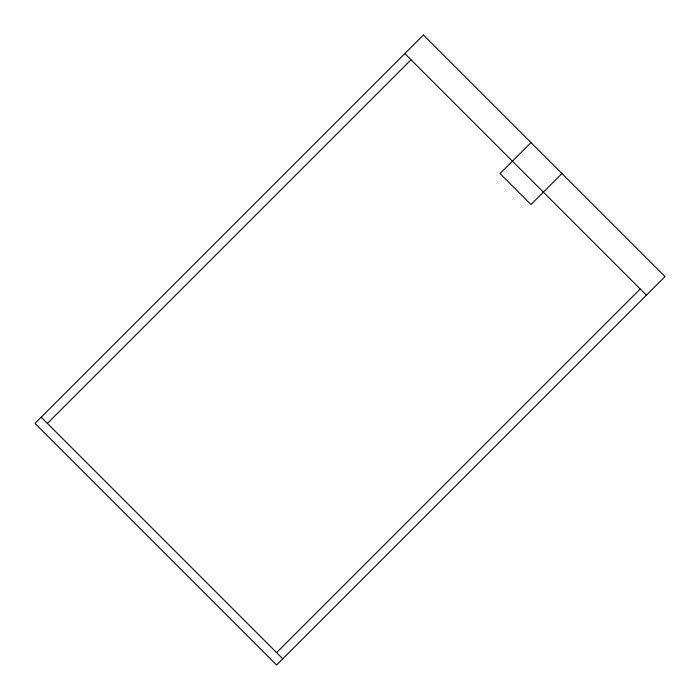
<?xml version="1.0" encoding="UTF-8"?>
<svg xmlns="http://www.w3.org/2000/svg" width="700" height="700" viewBox="0 0 700 700"><rect width="100%" height="100%" fill="white"/><g stroke="black" fill="none" stroke-linecap="round" stroke-linejoin="round"><path stroke-width="1.05" d="M47.39 423.404L411.014 59.78M530.994 142.581L500.019 173.556L530.994 204.531L561.96 173.556M276.596 652.61L640.22 288.986M404.819 53.585L646.415 295.181M41.195 417.209L282.791 658.805M423.404 35L35 423.404L276.596 665L665 276.596L423.404 35"/></g></svg>
